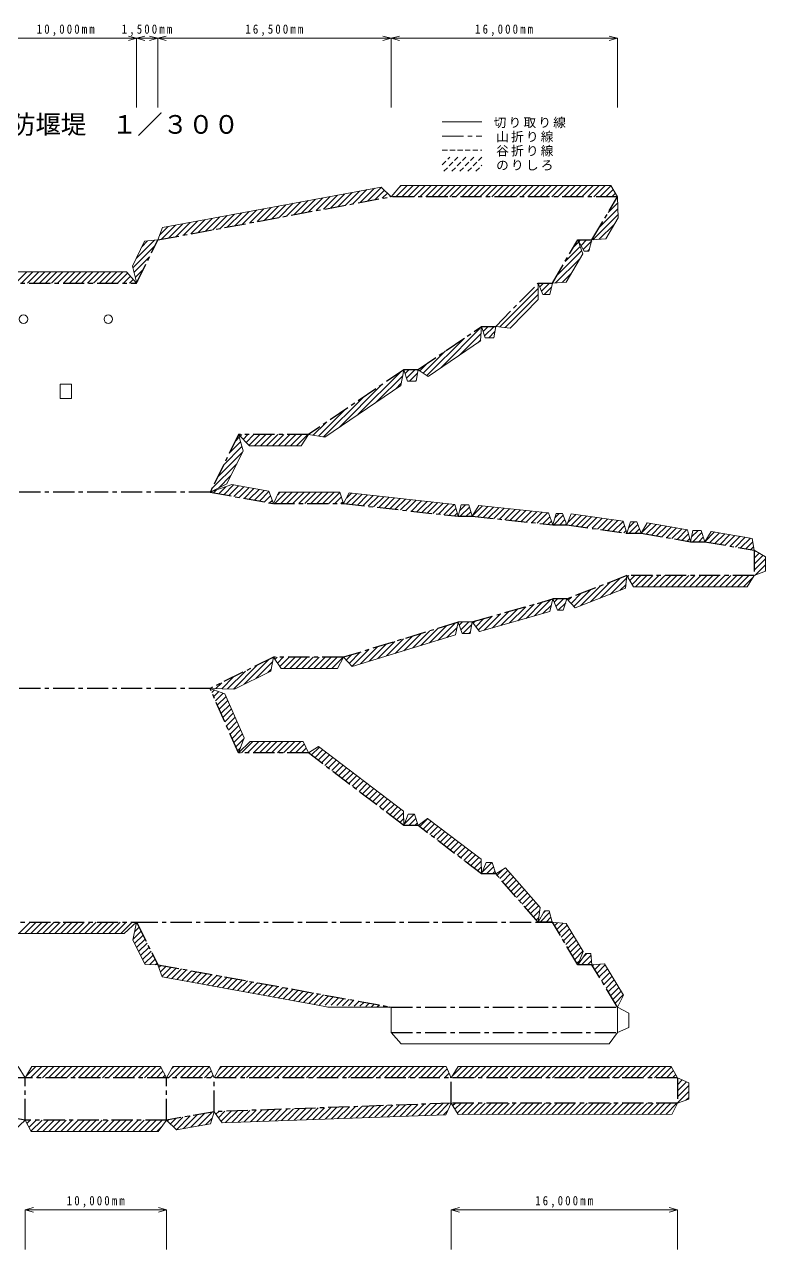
# Model space of a CAD drawing. Units: millimetres at full size, sheet at 1:300. Extents: x -1911260 to 408766, y -45196 to 976532.
# Drawn here: x -5986 to 46414, y 125216 to 211875 of the extents above; entities that cross this region are included whole.
import ezdxf
from ezdxf.enums import TextEntityAlignment as Align

# ---------------------------------------------------------------- set-up
doc = ezdxf.new("R2010")
doc.units = ezdxf.units.MM
doc.header["$LTSCALE"] = 300
for name, pattern in [('CHAIN1', [8, 5, -1, 1, -1]), ('CHAIN2', [12, 9, -1, 1, -1]), ('DASHED1', [1.8, 1.2, -0.6])]:
    doc.linetypes.add(name, pattern=pattern)
for name, color, linetype in [('0-2_本体補助', 7, 'Continuous'), ('0-4_谷折り', 2, 'CHAIN1'), ('0-7_ハッチ', 7, 'Continuous')]:
    doc.layers.add(name, color=color, linetype=linetype)
for name, color, linetype, lineweight in [('0-3_ハッチ補助', 4, 'Continuous', 5), ('0-5_切り取り', 4, 'Continuous', 5), ('0-A_文字', 2, 'DASHED1', 5)]:
    doc.layers.add(name, color=color, linetype=linetype, lineweight=lineweight)
doc.styles.add('ＭＳ ゴシック', font='')
doc.styles.get('ＭＳ ゴシック').set_extended_font_data('MS Gothic')

msp = doc.modelspace()

# ---------------------------------------------------------------- linework, layer by layer
at = {"layer": '0-3_ハッチ補助'}
for p, q in [((-8058.5, 210903.2), (1941.5, 210903.2)), ((1941.5, 210903.2), (1361.9, 211058.5)), ((1941.5, 210903.2), (1361.9, 210747.9)), ((1941.5, 210903.2), (2521, 211058.5)), ((1941.5, 210903.2), (1941.5, 206000.9)), ((1941.5, 210903.2), (3441.5, 210903.2)), ((1941.5, 210903.2), (2521, 210747.9)), ((3441.5, 210903.2), (2861.9, 211058.5)), ((3441.5, 210903.2), (2861.9, 210747.9)), ((3441.5, 210903.2), (4021, 211058.5)), ((3441.5, 210903.2), (3441.5, 206000.9)), ((3441.5, 210903.2), (19941.5, 210903.2)), ((3441.5, 210903.2), (4021, 210747.9)), ((19941.5, 210903.2), (19361.9, 211058.5)), ((19941.5, 210903.2), (19361.9, 210747.9)), ((19941.5, 210903.2), (20521, 211058.5)), ((19941.5, 210903.2), (19941.5, 206000.9)), ((19941.5, 210903.2), (35941.5, 210903.2)), ((19941.5, 210903.2), (20521, 210747.9)), ((35941.5, 210903.2), (35361.9, 211058.5)), ((35941.5, 210903.2), (35361.9, 210747.9)), ((35941.5, 210903.2), (35941.5, 206000.9)), ((-5934.5, 128021.3), (-5355, 128176.6)), ((-5934.5, 128021.3), (4065.5, 128021.3)), ((-5934.5, 128021.3), (-5355, 127866)), ((-5934.5, 128021.3), (-5934.5, 125215.5)), ((4065.5, 128021.3), (3485.9, 128176.6)), ((4065.5, 128021.3), (3485.9, 127866)), ((4065.5, 128021.3), (4065.5, 125215.5)), ((24189.5, 128021.3), (24769, 128176.6)), ((40189.5, 128021.3), (24189.5, 128021.3)), ((24189.5, 128021.3), (24769, 127866)), ((24189.5, 128021.3), (24189.5, 125215.5)), ((40189.5, 128021.3), (39609.9, 128176.6)), ((40189.5, 128021.3), (39609.9, 127866)), ((40189.5, 128021.3), (40189.5, 125215.5))]:
    msp.add_line(p, q, dxfattribs=at)
at = {"layer": '0-4_谷折り'}
for p, q in [((25675.5, 169613.4), (31375.5, 171234.9)), ((25675.5, 169613.4), (24675.5, 169584.9)), ((19941.5, 140565.4), (35941.5, 140565.4)), ((40189.5, 137365.4), (-5934.5, 137365.4)), ((-5934.5, 134365.4), (-5934.5, 137362.4)), ((4065.5, 134365.4), (4065.5, 137362.4)), ((7419.5, 134965.4), (7419.5, 137365.4)), ((24189.5, 135565.4), (24189.5, 137365.4))]:
    msp.add_line(p, q, dxfattribs=at)
for points in [[(-8058.5, 193574.9), (1941.5, 193574.9), (3441.5, 196634.9), (19941.5, 199694.9)], [(21853.7, 187463.3), (26341.5, 190514.9), (27341.5, 190514.9), (30341.5, 193574.9), (31341.5, 193574.9), (33141.5, 196634.9), (34141.5, 196634.9), (35941.5, 199694.9), (19941.5, 199694.9)], [(20841.5, 187454.9), (14091.5, 182864.9), (9141.5, 182864.9), (7141.5, 178784.9), (-13258.5, 178784.9)], [(7141.5, 178784.9), (11613.5, 177984.9), (16563.5, 177984.9), (24675.5, 177084.9), (25675.5, 177084.9), (31375.5, 176484.9), (32375.5, 176484.9), (36617.5, 175884.9), (37617.5, 175884.9), (41115.5, 175284.9), (42115.5, 175284.9), (45613.5, 174684.9), (45613.5, 172884.9), (36617.5, 172884.9), (32375.5, 171234.9), (31375.5, 171234.9)], [(24675.5, 169584.9), (16563.5, 167109.9), (11613.5, 167109.9), (7141.5, 164909.9), (-13258.5, 164909.9), (-17730.5, 167109.9)], [(3441.5, 145365.4), (19941.5, 142365.4), (35941.5, 142365.4), (34141.5, 145365.4), (33141.5, 145365.4), (31341.5, 148365.4), (30341.5, 148365.4), (27341.5, 151788.4), (26341.5, 151788.4), (21841.5, 155211.4), (20841.5, 155211.4), (14091.5, 160345.9), (9141.5, 160345.9), (7141.5, 164909.9)], [(-15258.5, 160345.9), (-35858.5, 160345.9), (-40358.5, 155211.4), (-43058.5, 155211.4), (-43058.5, 142365.4), (-26058.5, 142362.4), (-9558.5, 145365.4), (-8058.5, 148365.4), (1941.5, 148365.4), (3441.5, 145365.4)], [(1941.5, 148365.4), (30341.5, 148365.4), (31341.5, 148365.4)], [(40189.5, 137365.4), (40189.5, 135565.4), (24189.5, 135565.4), (7419.5, 134965.4), (4065.5, 134365.4), (-5934.5, 134365.4), (-9288.5, 134965.4), (-26058.5, 135565.4), (-43058.5, 135565.4), (-43058.5, 137365.4)], [(-5934.5, 137359.6), (-9288.5, 137359.6), (-26058.5, 137359.6)]]:
    msp.add_lwpolyline(points, dxfattribs=at)
at = {"layer": '0-4_谷折り', "linetype": 'CHAIN2'}
msp.add_lwpolyline([(21853.7, 187463.3), (21841.5, 187454.9), (20841.5, 187454.9)], dxfattribs=at)
at = {"layer": '0-5_切り取り'}
for p, q in [((34141.5, 196634.9), (33919.9, 195834.9)), ((32309.8, 193643.3), (33488, 195646.2)), ((33599, 195834.9), (33919.9, 195834.9)), ((30341.5, 193574.9), (30335.7, 192426.3)), ((31341.5, 193574.9), (32309.8, 193643.3)), ((26268.7, 189498), (26341.5, 190514.9)), ((26268.7, 189498), (22558, 186974.8)), ((21710.1, 186654.9), (21853.7, 187463.3)), ((21841.5, 187454.9), (22558, 186974.8)), ((9141.5, 182864.9), (9471.7, 181721)), ((41115.5, 175284.9), (40899.3, 176133.7)), ((41272, 176084.9), (41115.5, 175284.9)), ((41272, 176084.9), (41868.7, 176084.9)), ((42115.5, 175284.9), (41868.7, 176084.9)), ((42578.1, 176017.3), (42115.5, 175284.9)), ((31375.5, 171234.9), (31157.9, 170341.3)), ((31157.9, 170341.3), (26182.5, 168925.9)), ((25675.5, 169613.4), (26182.5, 168925.9)), ((34141.5, 145365.4), (34064.5, 146165.4)), ((14528.9, 142536.4), (15485.8, 142362.4)), ((19941.5, 142365.4), (15471.1, 142365.1)), ((19941.5, 142365.4), (19941.5, 142365.4)), ((19941.5, 142365.4), (19941.5, 140565.4)), ((19941.5, 140565.4), (20656.3, 139765.4)), ((-5934.5, 137359.6), (-6429.5, 138162.4)), ((3618.9, 138162.4), (4065.5, 137362.4)), ((40189.5, 137365.4), (39752.1, 138162.4))]:
    msp.add_line(p, q, dxfattribs=at)
for points in [[(-45673.4, 199878.1), (-44823.7, 200047.7), (-44360.2, 200770.9), (-43256.4, 200550.3), (-43058.5, 199694.9), (-42131.4, 200494.9), (-26603, 200494.9), (-26058.5, 199694.9), (-25277.6, 200363.8), (-9627.5, 197461.4), (-9558.5, 196634.9), (-8696.2, 196693.4), (-7749.6, 194762.3), (-8058.5, 193574.9), (-7162.1, 194374.9), (1229.3, 194374.9)], [(3766.2, 197508.8), (19235.6, 200377.7), (19941.5, 199694.9), (20632, 200494.9), (35486.2, 200494.9), (35941.5, 199694.9), (35985.6, 198192.2)], [(34141.5, 196634.9), (35119, 196719), (35985.6, 198192.2)], [(3766.2, 197508.8), (3441.5, 196634.9), (2503.5, 196539), (1639.9, 194777.2), (1924.6, 193642.3)], [(33599, 195834.9), (33141.5, 196634.9), (33488, 195646.2)], [(1229.3, 194374.9), (1941.5, 193574.9), (1924.6, 193642.3)], [(30341.5, 193574.9), (30677.5, 192774.9), (31158, 192774.9), (31341.5, 193574.9)], [(27341.5, 190514.9), (28349.7, 190400.7), (30335.7, 192426.3)], [(26341.5, 190514.9), (26587.7, 189714.9), (27205.5, 189714.9), (27341.5, 190514.9)], [(20841.5, 187454.9), (20632.4, 186345.4), (15251.3, 182686.2), (14091.5, 182864.9), (13588.4, 182064.9)], [(20841.5, 187454.9), (21087.7, 186654.9), (21696.4, 186654.9)], [(9141.5, 182864.9), (9913.4, 182064.9), (13588.4, 182064.9)], [(7141.5, 178784.9), (8326.8, 179385.6), (9471.7, 181721)], [(7141.5, 178784.9), (8664.1, 179325.3), (11282.9, 178856.8), (11613.5, 177984.9), (12007.2, 178784.9), (16305, 178784.9), (16563.5, 177984.9), (16983, 178743.3), (24451.8, 177914.7), (24675.5, 177084.9), (24893.7, 177884.9), (25425.7, 177884.9), (25675.5, 177084.9), (26131.5, 177841.4), (31058.3, 177322.8), (31375.5, 176484.9), (31612.4, 177284.9), (32067.9, 177284.9), (32375.5, 176484.9), (32675.7, 177250.5), (36342.2, 176731.8), (36617.5, 175884.9), (36863.2, 176684.9), (37326.2, 176684.9), (37617.5, 175884.9), (38040.4, 176624.1), (40899.3, 176133.7)], [(42578.1, 176017.3), (45467.6, 175521.6), (45613.5, 174684.9), (46413.5, 174207.9), (46413.5, 173203.6), (45613.5, 172884.9), (45114.5, 172084.9), (37087.1, 172084.9), (36617.5, 172884.9)], [(32375.5, 171234.9), (32964.2, 170605.6), (36523, 171989.8), (36617.5, 172884.9)], [(31375.5, 171234.9), (31695.7, 170434.9), (32104.7, 170434.9), (32375.5, 171234.9)], [(25675.5, 169613.4), (25530.5, 168784.9), (24961.9, 168784.9), (24675.5, 169584.9), (24491.2, 168692.3), (17173.7, 166459.7), (16563.5, 167109.9)], [(7141.5, 164909.9), (8853.7, 164860.7), (11438.5, 166132.3), (11613.5, 167109.9)], [(11613.5, 167109.9), (12158.8, 166309.9), (16152.8, 166309.9), (16563.5, 167109.9)], [(7141.5, 164909.9), (8181.4, 164530), (9549.5, 161408), (9141.5, 160345.9), (9964.5, 161145.9), (13717.3, 161145.9), (14091.5, 160345.9), (14810.3, 160804.3), (20820.7, 156232.4), (20841.5, 155211.4), (21155.7, 156011.4), (21599.2, 156011.4), (21841.5, 155211.4), (22519.3, 155701), (26301, 152824.4), (26341.5, 151788.4), (26661.1, 152588.4), (27076.6, 152588.4), (27341.5, 151788.4), (28037.6, 152207.9), (30483.8, 149416.8), (30341.5, 148365.4), (30777.7, 149165.4), (31115.9, 149165.4), (31336.3, 148383.6)], [(-8058.5, 148365.4), (-7087.6, 147565.4), (1049.5, 147565.4), (1941.5, 148365.4), (1675.6, 147108.2), (2545, 145369.5), (3441.5, 145365.4), (3745.7, 144497), (14528.9, 142536.4)], [(31341.5, 148365.4), (32329.2, 148274.2), (33518.9, 146291.3), (33141.5, 145365.4), (33710, 146165.4), (34064.5, 146165.4)], [(34141.5, 145365.4), (35036.6, 145428.4), (36372.8, 143201.4), (35941.5, 142365.4), (35941.5, 140565.4)], [(35941.5, 142365.4), (36741.5, 141936.2), (36741.5, 140927.9), (35941.5, 140565.4)], [(35941.5, 140565.4), (35359.7, 139765.4), (20656.3, 139765.4)], [(3618.9, 138162.4), (-5464.2, 138162.4), (-5934.5, 137359.6)], [(4065.5, 137362.4), (4491.9, 138162.4), (7097, 138162.4), (7419.5, 137365.4)], [(7419.5, 137365.4), (7876.6, 138162.4), (23826.6, 138162.4)], [(39752.1, 138162.4), (24673.2, 138162.4), (24189.5, 137365.4), (23826.6, 138162.4)], [(39787.8, 134765.4), (40189.5, 135565.4), (40989.5, 135843), (40989.5, 137010.1), (40189.5, 137365.4)], [(-43803.6, 136034.8), (-43058.5, 135565.4), (-42479.8, 134765.4), (-26806, 134765.4), (-26058.5, 135565.4), (-25276.4, 134737), (-10246.2, 134199.2), (-9288.5, 134965.4), (-8723.6, 134051.7), (-6664.8, 133683.4), (-5934.5, 134365.4), (-5526.9, 133565.4), (3468.4, 133565.4), (4065.5, 134365.4), (4772.1, 133679.2), (7157, 134105.8), (7419.5, 134965.4), (7992.8, 134185.4), (23797, 134750.9), (24189.5, 135565.4), (24669.7, 134765.4), (39795.7, 134781.2)]]:
    msp.add_lwpolyline(points, dxfattribs=at)
msp.add_lwpolyline([(-3458.5, 186434.9), (-3458.5, 185414.9), (-2658.5, 185414.9), (-2658.5, 186434.9)], close=True, dxfattribs=at)
for centre in [(-6058.5, 191024.9), (-58.5, 191024.9)]:
    msp.add_circle(centre, 300, dxfattribs=at)
at = {"layer": '0-7_ハッチ'}
for p, q in [((17233, 199192.7), (18231.9, 200191.5)), ((17753.8, 199289.2), (18752.7, 200288.1)), ((18274.7, 199385.8), (19251.3, 200362.5)), ((20280.9, 199694.9), (21080.9, 200494.9)), ((20477, 200315.4), (20656.6, 200494.9)), ((20705.1, 199694.9), (21505.1, 200494.9)), ((21129.4, 199694.9), (21929.4, 200494.9)), ((21553.7, 199694.9), (22353.7, 200494.9)), ((21977.9, 199694.9), (22777.9, 200494.9)), ((22402.2, 199694.9), (23202.2, 200494.9)), ((22826.5, 199694.9), (23626.5, 200494.9)), ((23250.7, 199694.9), (24050.7, 200494.9)), ((23675, 199694.9), (24475, 200494.9)), ((24099.2, 199694.9), (24899.2, 200494.9)), ((24523.5, 199694.9), (25323.5, 200494.9)), ((24947.8, 199694.9), (25747.8, 200494.9)), ((25372, 199694.9), (26172, 200494.9)), ((25796.3, 199694.9), (26596.3, 200494.9)), ((26220.6, 199694.9), (27020.6, 200494.9)), ((26644.8, 199694.9), (27444.8, 200494.9)), ((27069.1, 199694.9), (27869.1, 200494.9)), ((27493.4, 199694.9), (28293.4, 200494.9)), ((27917.6, 199694.9), (28717.6, 200494.9)), ((28341.9, 199694.9), (29141.9, 200494.9)), ((28766.1, 199694.9), (29566.1, 200494.9)), ((29190.4, 199694.9), (29990.4, 200494.9)), ((29614.7, 199694.9), (30414.7, 200494.9)), ((30038.9, 199694.9), (30838.9, 200494.9)), ((30463.2, 199694.9), (31263.2, 200494.9)), ((30887.5, 199694.9), (31687.5, 200494.9)), ((31311.7, 199694.9), (32111.7, 200494.9)), ((31736, 199694.9), (32536, 200494.9)), ((32160.3, 199694.9), (32960.3, 200494.9)), ((32584.5, 199694.9), (33384.5, 200494.9)), ((33008.8, 199694.9), (33808.8, 200494.9)), ((33433.1, 199694.9), (34233.1, 200494.9)), ((33857.3, 199694.9), (34657.3, 200494.9)), ((34281.6, 199694.9), (35081.6, 200494.9)), ((34705.8, 199694.9), (35493.3, 200482.4)), ((35130.1, 199694.9), (35647.2, 200212)), ((12545.2, 198323.3), (13544.1, 199322.2)), ((13066.1, 198419.9), (14065, 199418.8)), ((13587, 198516.5), (14585.9, 199515.4)), ((14107.8, 198613.1), (15106.7, 199612)), ((14628.7, 198709.7), (15627.6, 199708.6)), ((15149.5, 198806.3), (16148.4, 199805.2)), ((15670.4, 198902.9), (16669.3, 199901.8)), ((16191.3, 198999.5), (17190.2, 199998.3)), ((16712.1, 199096.1), (17711, 200094.9)), ((18795.6, 199482.4), (19467, 200153.9)), ((19316.4, 199579), (19682.7, 199945.3)), ((19837.3, 199675.6), (19898.3, 199736.7)), ((35554.4, 199694.9), (35801.1, 199941.6)), ((35888.3, 199604.7), (35942.5, 199658.8)), ((7857.5, 197453.9), (8856.4, 198452.8)), ((8378.4, 197550.5), (9377.3, 198549.4)), ((8899.2, 197647.1), (9898.1, 198646)), ((9420.1, 197743.7), (10419, 198742.6)), ((9940.9, 197840.3), (10939.8, 198839.2)), ((10461.8, 197936.9), (11460.7, 198935.8)), ((10982.7, 198033.5), (11981.6, 199032.4)), ((11503.5, 198130.1), (12502.4, 199129)), ((12024.4, 198226.7), (13023.3, 199225.6)), ((34676.2, 197543.9), (35966.7, 198834.5)), ((35282.2, 198574.3), (35954.6, 199246.7)), ((3690.6, 196681.2), (4689.5, 197680)), ((4211.5, 196777.8), (5210.4, 197776.6)), ((4732.3, 196874.4), (5731.2, 197873.2)), ((5253.2, 196970.9), (6252.1, 197969.8)), ((5774.1, 197067.5), (6773, 198066.4)), ((6294.9, 197164.1), (7293.8, 198163)), ((6815.8, 197260.7), (7814.7, 198259.6)), ((7336.6, 197357.3), (8335.5, 198356.2)), ((34196.1, 196639.6), (35978.9, 198422.4)), ((34660.3, 196679.5), (35718, 197737.3)), ((3572.3, 196987.1), (4168.7, 197583.5)), ((1669.3, 194659.8), (3246.3, 196236.8)), ((1906.6, 195321.4), (3194.9, 196609.7)), ((2314.6, 196153.6), (2722.3, 196561.4)), ((31641.5, 194085), (33414, 195857.5)), ((32247.6, 195115.4), (33303.9, 196171.6)), ((32853.7, 196145.7), (33193.7, 196485.8)), ((33214.8, 196506.8), (33342.9, 196634.9)), ((33369.1, 196236.9), (33767.2, 196634.9)), ((33523.5, 195967), (34122.3, 196565.8)), ((33815.7, 195834.9), (33959.8, 195979)), ((1754.4, 194320.7), (2838.4, 195404.6)), ((31572, 193591.2), (33289.5, 195308.7)), ((-6628.1, 193574.9), (-5828.1, 194374.9)), ((-6203.8, 193574.9), (-5403.8, 194374.9)), ((-5779.5, 193574.9), (-4979.5, 194374.9)), ((-5355.3, 193574.9), (-4555.3, 194374.9)), ((-4931, 193574.9), (-4131, 194374.9)), ((-4506.8, 193574.9), (-3706.8, 194374.9)), ((-4082.5, 193574.9), (-3282.5, 194374.9)), ((-3658.2, 193574.9), (-2858.2, 194374.9)), ((-3234, 193574.9), (-2434, 194374.9)), ((-2809.7, 193574.9), (-2009.7, 194374.9)), ((-2385.4, 193574.9), (-1585.4, 194374.9)), ((-1961.2, 193574.9), (-1161.2, 194374.9)), ((-1536.9, 193574.9), (-736.9, 194374.9)), ((-1112.6, 193574.9), (-312.6, 194374.9)), ((-688.4, 193574.9), (111.6, 194374.9)), ((-264.1, 193574.9), (535.9, 194374.9)), ((160.2, 193574.9), (960.2, 194374.9)), ((584.4, 193574.9), (1302.4, 194292.9)), ((1839.5, 193981.5), (2430.4, 194572.4)), ((32028.4, 193623.4), (32683.4, 194278.4)), ((1008.7, 193574.9), (1502.2, 194068.4)), ((1432.9, 193574.9), (1702, 193844)), ((1857.2, 193574.9), (1901.8, 193619.5)), ((1924.6, 193642.3), (2022.5, 193740.2)), ((30449.6, 193317.4), (30707.2, 193574.9)), ((30575.1, 193018.6), (31131.4, 193574.9)), ((30755.7, 192774.9), (31277.7, 193297)), ((27616, 190483.8), (30339.6, 193207.4)), ((27997.1, 190440.6), (30337.4, 192781)), ((23421.1, 187561.7), (26338.9, 190479.5)), ((24746.9, 188463.2), (26306.2, 190022.5)), ((26349.2, 190489.8), (26374.4, 190514.9)), ((26449.1, 190165.4), (26798.6, 190514.9)), ((26548.9, 189841), (27222.9, 190514.9)), ((26847.2, 189714.9), (27278.9, 190146.7)), ((22469.3, 187034.2), (25118.5, 189683.3)), ((26072.7, 189364.8), (26273.5, 189565.5)), ((22215.3, 187204.4), (23792.7, 188781.8)), ((17591.1, 184277.3), (20614.4, 187300.5)), ((20924.2, 187186.1), (21193.1, 187454.9)), ((21024.1, 186861.7), (21617.3, 187454.9)), ((21241.6, 186654.9), (21797.1, 187210.5)), ((21961.3, 187374.6), (22466.8, 187880.2)), ((16265.3, 183375.7), (19288.5, 186399)), ((18917, 185178.8), (20759.8, 187021.7)), ((20242.8, 186080.4), (20661.4, 186499)), ((21665.8, 186654.9), (21703.2, 186692.3)), ((15164.9, 182699.5), (17962.7, 185497.4)), ((14797.2, 182756.2), (16636.9, 184595.8)), ((9263.8, 182738.2), (9390.6, 182864.9)), ((9472.1, 182522.3), (9814.8, 182864.9)), ((9680.5, 182306.3), (10239.1, 182864.9)), ((9888.8, 182090.4), (10663.4, 182864.9)), ((10287.6, 182064.9), (11087.6, 182864.9)), ((10711.9, 182064.9), (11511.9, 182864.9)), ((11136.1, 182064.9), (11936.1, 182864.9)), ((11560.4, 182064.9), (12360.4, 182864.9)), ((11984.7, 182064.9), (12784.7, 182864.9)), ((12408.9, 182064.9), (13208.9, 182864.9)), ((12833.2, 182064.9), (13633.2, 182864.9)), ((13257.5, 182064.9), (14057.5, 182864.9)), ((14429.6, 182812.8), (15311.1, 183694.3)), ((8086, 180711.9), (9387.3, 182013.2)), ((8494, 181544.1), (9292.3, 182342.4)), ((8901.9, 182376.3), (9197.3, 182671.6)), ((7678.1, 179879.7), (9425.7, 181627.3)), ((7270.1, 179047.5), (9017.8, 180795.1)), ((7730.2, 179083.3), (8609.8, 179962.9)), ((7387.8, 178740.9), (7591.6, 178944.7)), ((7747.7, 178676.5), (8249.3, 179178.1)), ((8107.6, 178612.1), (8797, 179301.5)), ((8467.5, 178547.7), (9156.8, 179237.1)), ((8827.3, 178483.4), (9516.7, 179172.7)), ((9187.2, 178419), (9876.6, 179108.4)), ((9547.1, 178354.6), (10236.5, 179044)), ((9907, 178290.2), (10596.4, 178979.6)), ((10266.9, 178225.8), (10956.3, 178915.2)), ((10626.8, 178161.5), (11293.7, 178828.4)), ((10986.7, 178097.1), (11410.3, 178520.7)), ((11723.1, 177984.9), (12523.1, 178784.9)), ((11918.4, 178604.6), (12098.8, 178784.9)), ((12147.3, 177984.9), (12947.3, 178784.9)), ((12571.6, 177984.9), (13371.6, 178784.9)), ((12995.8, 177984.9), (13795.8, 178784.9)), ((13420.1, 177984.9), (14220.1, 178784.9)), ((13844.4, 177984.9), (14644.4, 178784.9)), ((14268.6, 177984.9), (15068.6, 178784.9)), ((14692.9, 177984.9), (15492.9, 178784.9)), ((15117.2, 177984.9), (15917.2, 178784.9)), ((15541.4, 177984.9), (16313.9, 178757.4)), ((16778.3, 178373.3), (17131.8, 178726.8)), ((16789.2, 177959.9), (17513.7, 178684.4)), ((17171.1, 177917.5), (17895.6, 178642.1)), ((17553, 177875.2), (18277.5, 178599.7)), ((17934.9, 177832.8), (18659.4, 178557.3)), ((11346.5, 178032.7), (11527, 178213.1)), ((15965.7, 177984.9), (16417.5, 178436.8)), ((16390, 177984.9), (16521.1, 178116.1)), ((18316.8, 177790.4), (19041.3, 178515)), ((18698.6, 177748.1), (19423.2, 178472.6)), ((19080.5, 177705.7), (19805.1, 178430.2)), ((19462.4, 177663.3), (20187, 178387.8)), ((19844.3, 177620.9), (20568.9, 178345.5)), ((20226.2, 177578.6), (20950.8, 178303.1)), ((20608.1, 177536.2), (21332.6, 178260.7)), ((20990, 177493.8), (21714.5, 178218.4)), ((21371.9, 177451.5), (22096.4, 178176)), ((21753.8, 177409.1), (22478.3, 178133.6)), ((22135.7, 177366.7), (22860.2, 178091.3)), ((22517.6, 177324.4), (23242.1, 178048.9)), ((22899.5, 177282), (23624, 178006.5)), ((23281.4, 177239.6), (24005.9, 177964.1)), ((23663.3, 177197.2), (24387.8, 177921.8)), ((24779, 177464.5), (25199.5, 177884.9)), ((24823.8, 177084.9), (25472.8, 177734)), ((25680.3, 177092.9), (26400.4, 177813.1)), ((26056.5, 177044.8), (26784.3, 177772.7)), ((26440.3, 177004.4), (27168.1, 177732.2)), ((26824.2, 176964), (27552, 177691.8)), ((24045.2, 177154.9), (24526.8, 177636.5)), ((24427.1, 177112.5), (24616.9, 177302.3)), ((25248, 177084.9), (25573.8, 177410.7)), ((25672.3, 177084.9), (25674.7, 177087.4)), ((27208, 176923.6), (27935.8, 177651.4)), ((27591.9, 176883.2), (28319.7, 177611)), ((27975.7, 176842.8), (28703.6, 177570.6)), ((28359.6, 176802.4), (29087.4, 177530.2)), ((28743.5, 176762), (29471.3, 177489.8)), ((29127.3, 176721.6), (29855.1, 177449.4)), ((29511.2, 176681.2), (30239, 177409)), ((29895, 176640.8), (30622.8, 177368.6)), ((30278.9, 176600.4), (31006.7, 177328.2)), ((30662.7, 176560), (31159.2, 177056.4)), ((31436.3, 176484.9), (32114.7, 177163.4)), ((31528.4, 177001.4), (31812, 177284.9)), ((31860.5, 176484.9), (32232.5, 176856.9)), ((32434, 176634.1), (33003.9, 177204)), ((32667.7, 176443.6), (33375.6, 177151.5)), ((33039.4, 176391), (33747.2, 177098.9)), ((33411.1, 176338.5), (34118.9, 177046.3)), ((33782.8, 176285.9), (34490.6, 176993.7)), ((34154.5, 176233.3), (34862.3, 176941.2)), ((34526.2, 176180.7), (35234, 176888.6)), ((34897.9, 176128.2), (35605.7, 176836)), ((31046.6, 176519.6), (31275.7, 176748.6)), ((32284.8, 176484.9), (32350.3, 176550.4)), ((35269.5, 176075.6), (35977.4, 176783.4)), ((35641.2, 176023), (36344.1, 176725.9)), ((36012.9, 175970.5), (36448.2, 176405.7)), ((36384.6, 175917.9), (36552.3, 176085.5)), ((36735.3, 176268.6), (37151.7, 176684.9)), ((36776, 175884.9), (37392.9, 176501.9)), ((37200.2, 175884.9), (37506.1, 176190.8)), ((37623.5, 175883.9), (38316.3, 176576.8)), ((37985.6, 175821.8), (38678.4, 176514.6)), ((38347.7, 175759.7), (39040.6, 176452.5)), ((38709.9, 175697.6), (39402.7, 176390.4)), ((39072, 175635.4), (39764.9, 176328.3)), ((39434.2, 175573.3), (40127, 176266.2)), ((39796.3, 175511.2), (40489.2, 176204.1)), ((40158.5, 175449.1), (40851.3, 176141.9)), ((41181.8, 175623.9), (41642.9, 176084.9)), ((41267.1, 175284.9), (41915.5, 175933.3)), ((42115.6, 175284.9), (42808.5, 175977.8)), ((40520.6, 175387), (40974, 175840.4)), ((40882.8, 175324.9), (41060.1, 175502.2)), ((41691.4, 175284.9), (42015.5, 175609)), ((42477.8, 175222.8), (43170.6, 175915.6)), ((42839.9, 175160.7), (43532.8, 175853.5)), ((43202.1, 175098.6), (43894.9, 175791.4)), ((43564.2, 175036.4), (44257, 175729.3)), ((43926.4, 174974.3), (44619.2, 175667.2)), ((44288.5, 174912.2), (44981.3, 175605.1)), ((44650.6, 174850.1), (45343.5, 175542.9)), ((45012.8, 174788), (45509, 175284.2)), ((45374.9, 174725.9), (45572, 174922.9)), ((45613.5, 174540.1), (45704.2, 174630.8)), ((45613.5, 174115.9), (45970, 174472.4)), ((45613.5, 173691.6), (46235.8, 174313.9)), ((45613.5, 173267.3), (46413.5, 174067.3)), ((45683.1, 172912.7), (46413.5, 173643.1)), ((34728.3, 171291.8), (36133.2, 172696.6)), ((35422.7, 171561.8), (36602.3, 172741.5)), ((36664.9, 172804.1), (36745.8, 172884.9)), ((36821.9, 172536.8), (37170.1, 172884.9)), ((36978.8, 172269.4), (37594.3, 172884.9)), ((37218.6, 172084.9), (38018.6, 172884.9)), ((37642.9, 172084.9), (38442.9, 172884.9)), ((38067.1, 172084.9), (38867.1, 172884.9)), ((38491.4, 172084.9), (39291.4, 172884.9)), ((38915.7, 172084.9), (39715.7, 172884.9)), ((39339.9, 172084.9), (40139.9, 172884.9)), ((39764.2, 172084.9), (40564.2, 172884.9)), ((40188.4, 172084.9), (40988.4, 172884.9)), ((40612.7, 172084.9), (41412.7, 172884.9)), ((41037, 172084.9), (41837, 172884.9)), ((41461.2, 172084.9), (42261.2, 172884.9)), ((41885.5, 172084.9), (42685.5, 172884.9)), ((42309.8, 172084.9), (43109.8, 172884.9)), ((42734, 172084.9), (43534, 172884.9)), ((43158.3, 172084.9), (43958.3, 172884.9)), ((43582.6, 172084.9), (44382.6, 172884.9)), ((44006.8, 172084.9), (44806.8, 172884.9)), ((44431.1, 172084.9), (45231.1, 172884.9)), ((44855.3, 172084.9), (45544, 172773.6)), ((46388.2, 173193.6), (46413.5, 173218.8)), ((32665, 170925.4), (33355.8, 171616.3)), ((32870, 170706.2), (34050.1, 171886.3)), ((33339.7, 170751.6), (34744.5, 172156.4)), ((34034, 171021.7), (35438.8, 172426.5)), ((36117, 171831.9), (36552.2, 172267.1)), ((28890.1, 169696.2), (30052.6, 170858.6)), ((29483.1, 169864.9), (30645.5, 171027.3)), ((30076, 170033.5), (31238.4, 171196)), ((30669, 170202.2), (31270.5, 170803.7)), ((31468.7, 171002), (31701.7, 171234.9)), ((31590, 170699), (32126, 171234.9)), ((31750.2, 170434.9), (32286.1, 170970.8)), ((32459.9, 171144.7), (32661.5, 171346.2)), ((26104.4, 169031.8), (27087.8, 170015.2)), ((26518.3, 169021.4), (27680.8, 170183.9)), ((27111.3, 169190.1), (28273.7, 170352.6)), ((27704.2, 169358.8), (28866.7, 170521.2)), ((28297.2, 169527.5), (29459.6, 170689.9)), ((22050.4, 167947.6), (23254.1, 169151.3)), ((22661, 168133.9), (23864.6, 169337.6)), ((23271.5, 168320.2), (24475.1, 169523.8)), ((23882, 168506.5), (24601.3, 169225.7)), ((24750.6, 169375), (24968.9, 169593.3)), ((24862.5, 169062.6), (25405.6, 169605.7)), ((25009, 168784.9), (25645.9, 169421.8)), ((25744.2, 169520.1), (25901.9, 169677.8)), ((25924.3, 169276), (26494.9, 169846.5)), ((18997.7, 167016.2), (20201.3, 168219.9)), ((19608.2, 167202.5), (20811.9, 168406.2)), ((20218.8, 167388.8), (21422.4, 168592.4)), ((20829.3, 167575.1), (22033, 168778.7)), ((21439.9, 167761.4), (22643.5, 168965)), ((25433.3, 168784.9), (25552, 168903.6)), ((16760.3, 166900.2), (17148.6, 167288.5)), ((16965.7, 166681.3), (17759.2, 167474.8)), ((17171.1, 166462.5), (18369.7, 167661)), ((17776.6, 166643.7), (18980.3, 167847.3)), ((18387.2, 166830), (19590.8, 168033.6)), ((8783.2, 164862.7), (10465.8, 166545.4)), ((9546, 165201.3), (11300.9, 166956.2)), ((10381.1, 165612.1), (11555.6, 166786.6)), ((11721.1, 166952.1), (11878.9, 167109.9)), ((11893, 166699.8), (12303.2, 167109.9)), ((12065, 166447.5), (12727.4, 167109.9)), ((12351.7, 166309.9), (13151.7, 167109.9)), ((12776, 166309.9), (13576, 167109.9)), ((13200.2, 166309.9), (14000.2, 167109.9)), ((13624.5, 166309.9), (14424.5, 167109.9)), ((14048.8, 166309.9), (14848.8, 167109.9)), ((14473, 166309.9), (15273, 167109.9)), ((14897.3, 166309.9), (15697.3, 167109.9)), ((15321.6, 166309.9), (16121.6, 167109.9)), ((15745.8, 166309.9), (16545.8, 167109.9)), ((7958.4, 164886.5), (8795.6, 165723.7)), ((8370.8, 164874.6), (9630.7, 166134.5)), ((11216.2, 166022.9), (11463.2, 166269.9)), ((7268.3, 164620.6), (7446.2, 164798.6)), ((7397.5, 164325.6), (7757, 164685.1)), ((7546, 164898.3), (7960.6, 165312.9)), ((7526.8, 164030.6), (8067.7, 164571.5)), ((7656.1, 163735.6), (8263.4, 164342.9)), ((7785.3, 163440.6), (8392.6, 164047.9)), ((7914.6, 163145.6), (8521.9, 163752.9)), ((8043.9, 162850.6), (8651.2, 163457.9)), ((8173.1, 162555.6), (8780.5, 163163)), ((8302.4, 162260.6), (8909.7, 162868)), ((8431.7, 161965.7), (9039, 162573)), ((8561, 161670.7), (9168.3, 162278)), ((8690.2, 161375.7), (9297.5, 161983)), ((8819.5, 161080.7), (9426.8, 161688)), ((8948.8, 160785.7), (9536.1, 161373)), ((9078, 160490.7), (9271.3, 160684)), ((9357.6, 160345.9), (10157.6, 161145.9)), ((9781.8, 160345.9), (10581.8, 161145.9)), ((10206.1, 160345.9), (11006.1, 161145.9)), ((10630.4, 160345.9), (11430.4, 161145.9)), ((11054.6, 160345.9), (11854.6, 161145.9)), ((11478.9, 160345.9), (12278.9, 161145.9)), ((11903.1, 160345.9), (12703.1, 161145.9)), ((12327.4, 160345.9), (13127.4, 161145.9)), ((12751.7, 160345.9), (13551.7, 161145.9)), ((13175.9, 160345.9), (13799.7, 160969.8)), ((13600.2, 160345.9), (13934.9, 160680.7)), ((14024.5, 160345.9), (14070.1, 160391.6)), ((14294.4, 160191.6), (14865.3, 160762.5)), ((14535.3, 160008.3), (15106.2, 160579.2)), ((14776.3, 159825), (15347.2, 160395.9)), ((15017.3, 159641.7), (15588.2, 160212.6)), ((15258.2, 159458.4), (15829.1, 160029.3)), ((15499.2, 159275.1), (16070.1, 159846)), ((15740.2, 159091.8), (16311.1, 159662.7)), ((15981.1, 158908.5), (16552, 159479.4)), ((16222.1, 158725.2), (16793, 159296.1)), ((16463.1, 158541.9), (17034, 159112.8)), ((16704.1, 158358.6), (17274.9, 158929.5)), ((16945, 158175.3), (17515.9, 158746.2)), ((17186, 157992), (17756.9, 158562.9)), ((17427, 157808.7), (17997.8, 158379.6)), ((17667.9, 157625.4), (18238.8, 158196.3)), ((17908.9, 157442.2), (18479.8, 158013)), ((18149.9, 157258.9), (18720.7, 157829.7)), ((18390.8, 157075.6), (18961.7, 157646.4)), ((18631.8, 156892.3), (19202.7, 157463.2)), ((18872.8, 156709), (19443.7, 157279.9)), ((19113.7, 156525.7), (19684.6, 157096.6)), ((19354.7, 156342.4), (19925.6, 156913.3)), ((19595.7, 156159.1), (20166.6, 156730)), ((19836.6, 155975.8), (20407.5, 156546.7)), ((20077.6, 155792.5), (20648.5, 156363.4)), ((20318.6, 155609.2), (20823.1, 156113.7)), ((20888.1, 155330.2), (21569.4, 156011.4)), ((20559.5, 155425.9), (20831.6, 155697.9)), ((20800.5, 155242.6), (20840, 155282.1)), ((21193.6, 155211.4), (21690.9, 155708.7)), ((21617.9, 155211.4), (21789.5, 155383)), ((21955.4, 155124.7), (22526.3, 155695.6)), ((22196.4, 154941.4), (22767.3, 155512.3)), ((22437.4, 154758.2), (23008.3, 155329)), ((22678.3, 154574.9), (23249.2, 155145.7)), ((22919.3, 154391.6), (23490.2, 154962.4)), ((23160.3, 154208.3), (23731.2, 154779.1)), ((23401.3, 154025), (23972.1, 154595.9)), ((23642.2, 153841.7), (24213.1, 154412.6)), ((23883.2, 153658.4), (24454.1, 154229.3)), ((24124.2, 153475.1), (24695, 154046)), ((24365.1, 153291.8), (24936, 153862.7)), ((24606.1, 153108.5), (25177, 153679.4)), ((24847.1, 152925.2), (25417.9, 153496.1)), ((25088, 152741.9), (25658.9, 153312.8)), ((25329, 152558.6), (25899.9, 153129.5)), ((25570, 152375.3), (26140.8, 152946.2)), ((25810.9, 152192), (26306.3, 152687.4)), ((26398.4, 151930.9), (27055.9, 152588.4)), ((26051.9, 152008.7), (26322.3, 152279.1)), ((26292.9, 151825.4), (26338.2, 151870.8)), ((26680.2, 151788.4), (27177, 152285.3)), ((27104.4, 151788.4), (27282.5, 151966.5)), ((27428.9, 151688.7), (27812.5, 152072.3)), ((27627.1, 151462.6), (28194, 152029.5)), ((27825.2, 151236.5), (28392.1, 151803.4)), ((28023.4, 151010.4), (28590.3, 151577.3)), ((28221.6, 150784.3), (28788.5, 151351.2)), ((28419.7, 150558.2), (28986.6, 151125.1)), ((28617.9, 150332), (29184.8, 150899)), ((28816, 150105.9), (29383, 150672.9)), ((29014.2, 149879.8), (29581.1, 150446.8)), ((29212.4, 149653.7), (29779.3, 150220.7)), ((29410.5, 149427.6), (29977.4, 149994.6)), ((29608.7, 149201.5), (30175.6, 149768.4)), ((29806.9, 148975.4), (30373.8, 149542.3)), ((30005, 148749.3), (30454.2, 149198.6)), ((30696.5, 149016.5), (30845.4, 149165.4)), ((-6392.8, 147565.4), (-5592.8, 148365.4)), ((-5968.5, 147565.4), (-5168.5, 148365.4)), ((-5544.3, 147565.4), (-4744.3, 148365.4)), ((-5120, 147565.4), (-4320, 148365.4)), ((-4695.7, 147565.4), (-3895.7, 148365.4)), ((-4271.5, 147565.4), (-3471.5, 148365.4)), ((-3847.2, 147565.4), (-3047.2, 148365.4)), ((-3422.9, 147565.4), (-2622.9, 148365.4)), ((-2998.7, 147565.4), (-2198.7, 148365.4)), ((-2574.4, 147565.4), (-1774.4, 148365.4)), ((-2150.1, 147565.4), (-1350.1, 148365.4)), ((-1725.9, 147565.4), (-925.9, 148365.4)), ((-1301.6, 147565.4), (-501.6, 148365.4)), ((-877.4, 147565.4), (-77.4, 148365.4)), ((-453.1, 147565.4), (346.9, 148365.4)), ((-28.8, 147565.4), (771.2, 148365.4)), ((395.4, 147565.4), (1195.4, 148365.4)), ((819.7, 147565.4), (1619.7, 148365.4)), ((1914, 148235.5), (1975.6, 148297.1)), ((30203.2, 148523.2), (30387.8, 148707.9)), ((30469.7, 148365.4), (31149.7, 149045.5)), ((30893.9, 148365.4), (31243, 148714.5)), ((31318.2, 148365.4), (31336.3, 148383.6)), ((31491.8, 148114.8), (31708.5, 148331.5)), ((31650.9, 147849.7), (32096.9, 148295.7)), ((1686.5, 147159.4), (2258.5, 147731.4)), ((1800.2, 147697.4), (2117, 148014.3)), ((1803.6, 146852.3), (2399.9, 147448.6)), ((31810, 147584.5), (32393.1, 148167.6)), ((31969.1, 147319.3), (32552.2, 147902.4)), ((32128.2, 147054.2), (32711.3, 147637.3)), ((32287.3, 146789), (32870.4, 147372.1)), ((1945, 146569.5), (2541.3, 147165.7)), ((2086.4, 146286.6), (2682.7, 146882.9)), ((2227.9, 146003.8), (2824.2, 146600.1)), ((32446.4, 146523.8), (33029.5, 147106.9)), ((32605.5, 146258.7), (33188.6, 146841.8)), ((32764.6, 145993.5), (33347.7, 146576.6)), ((2369.3, 145720.9), (2965.6, 146317.2)), ((2510.7, 145438.1), (3107, 146034.4)), ((2864.9, 145368), (3248.4, 145751.5)), ((32923.7, 145728.3), (33506.8, 146311.4)), ((33082.8, 145463.2), (33249.1, 145629.4)), ((33409.4, 145365.4), (34077.2, 146033.3)), ((33525.6, 145905.9), (33785.1, 146165.4)), ((33833.6, 145365.4), (34114.4, 145646.3)), ((3287.3, 145366.1), (3389.8, 145468.7)), ((3511.4, 145165.9), (3669.4, 145324)), ((3621.4, 144851.7), (4028.4, 145258.7)), ((3731.5, 144537.5), (4387.4, 145193.5)), ((4058.4, 144440.2), (4746.4, 145128.2)), ((4417.4, 144374.9), (5105.4, 145062.9)), ((4776.4, 144309.6), (5464.4, 144997.6)), ((5135.4, 144244.4), (5823.4, 144932.4)), ((5494.3, 144179.1), (6182.4, 144867.1)), ((5853.3, 144113.8), (6541.4, 144801.8)), ((6212.3, 144048.5), (6900.4, 144736.6)), ((34185.1, 145292.7), (34266.7, 145374.3)), ((34344.2, 145027.5), (34723, 145406.4)), ((34503.3, 144762.4), (35086.4, 145345.4)), ((34662.4, 144497.2), (35245.5, 145080.3)), ((34821.5, 144232), (35404.6, 144815.1)), ((6571.3, 143983.3), (7259.3, 144671.3)), ((6930.3, 143918), (7618.3, 144606)), ((7289.3, 143852.7), (7977.3, 144540.7)), ((7648.3, 143787.5), (8336.3, 144475.5)), ((8007.3, 143722.2), (8695.3, 144410.2)), ((8366.3, 143656.9), (9054.3, 144344.9)), ((8725.3, 143591.6), (9413.3, 144279.7)), ((9084.3, 143526.4), (9772.3, 144214.4)), ((9443.3, 143461.1), (10131.3, 144149.1)), ((9802.3, 143395.8), (10490.3, 144083.8)), ((10161.3, 143330.6), (10849.3, 144018.6)), ((10520.2, 143265.3), (11208.3, 143953.3)), ((10879.2, 143200), (11567.3, 143888)), ((34980.6, 143966.9), (35563.7, 144550)), ((35139.7, 143701.7), (35722.8, 144284.8)), ((35298.8, 143436.5), (35881.9, 144019.6)), ((11238.2, 143134.7), (11926.3, 143822.8)), ((11597.2, 143069.5), (12285.2, 143757.5)), ((11956.2, 143004.2), (12644.2, 143692.2)), ((12315.2, 142938.9), (13003.2, 143626.9)), ((12674.2, 142873.7), (13362.2, 143561.7)), ((13033.2, 142808.4), (13721.2, 143496.4)), ((13392.2, 142743.1), (14080.2, 143431.1)), ((13751.2, 142677.8), (14439.2, 143365.9)), ((14110.2, 142612.6), (14798.2, 143300.6)), ((14469.2, 142547.3), (15157.2, 143235.3)), ((14870.1, 142523.9), (15516.2, 143170)), ((15279.3, 142508.9), (15875.2, 143104.8)), ((15688.5, 142493.9), (16234.2, 143039.5)), ((35457.9, 143171.4), (36041, 143754.5)), ((35617, 142906.2), (36200.1, 143489.3)), ((35776.1, 142641), (36359.2, 143224.1)), ((16097.8, 142478.9), (16593.2, 142974.2)), ((16507, 142463.8), (16952.1, 142909)), ((16916.3, 142448.8), (17311.1, 142843.7)), ((17325.5, 142433.8), (17670.1, 142778.4)), ((17734.8, 142418.8), (18029.1, 142713.1)), ((18144, 142403.8), (18388.1, 142647.9)), ((18553.3, 142388.8), (18747.1, 142582.6)), ((18962.5, 142373.7), (19106.1, 142517.3)), ((19371.8, 142358.7), (19465.1, 142452.1)), ((19781, 142343.7), (19824.1, 142386.8)), ((35935.2, 142375.9), (35959.2, 142399.9)), ((-5853.3, 137498.4), (-5189.2, 138162.4)), ((-5567.5, 137359.9), (-4764.9, 138162.4)), ((-5143, 137360.1), (-4340.7, 138162.4)), ((-4718.5, 137360.3), (-3916.4, 138162.4)), ((-4294, 137360.6), (-3492.1, 138162.4)), ((-3869.5, 137360.8), (-3067.9, 138162.4)), ((-3445, 137361.1), (-2643.6, 138162.4)), ((-3020.5, 137361.3), (-2219.3, 138162.4)), ((-2595.9, 137361.6), (-1795.1, 138162.4)), ((-2171.4, 137361.8), (-1370.8, 138162.4)), ((-1746.9, 137362.1), (-946.5, 138162.4)), ((-1322.4, 137362.3), (-522.3, 138162.4)), ((-897.9, 137362.6), (-98, 138162.4)), ((-473.4, 137362.8), (326.2, 138162.4)), ((-48.9, 137363.1), (750.5, 138162.4)), ((375.6, 137363.3), (1174.8, 138162.4)), ((800.1, 137363.6), (1599, 138162.4)), ((1224.7, 137363.8), (2023.3, 138162.4)), ((1649.2, 137364), (2447.6, 138162.4)), ((2073.7, 137364.3), (2871.8, 138162.4)), ((2498.2, 137364.5), (3296.1, 138162.4)), ((2922.7, 137364.8), (3655.3, 138097.3)), ((3347.2, 137365), (3807.2, 137825.1)), ((4196.2, 137365.4), (4993.2, 138162.4)), ((4404, 137997.6), (4568.9, 138162.4)), ((4620.4, 137365.4), (5417.4, 138162.4)), ((5044.7, 137365.4), (5841.7, 138162.4)), ((5468.9, 137365.4), (6265.9, 138162.4)), ((5893.2, 137365.4), (6690.2, 138162.4)), ((6317.5, 137365.4), (7102, 138150)), ((6741.7, 137365.4), (7224.2, 137848)), ((7590.3, 137365.4), (8387.3, 138162.4)), ((7760.4, 137959.8), (7963, 138162.4)), ((8014.5, 137365.4), (8811.5, 138162.4)), ((8438.8, 137365.4), (9235.8, 138162.4)), ((8863.1, 137365.4), (9660.1, 138162.4)), ((9287.3, 137365.4), (10084.3, 138162.4)), ((9711.6, 137365.4), (10508.6, 138162.4)), ((10135.8, 137365.4), (10932.8, 138162.4)), ((10560.1, 137365.4), (11357.1, 138162.4)), ((10984.4, 137365.4), (11781.4, 138162.4)), ((11408.6, 137365.4), (12205.6, 138162.4)), ((11832.9, 137365.4), (12629.9, 138162.4)), ((12257.2, 137365.4), (13054.2, 138162.4)), ((12681.4, 137365.4), (13478.4, 138162.4)), ((13105.7, 137365.4), (13902.7, 138162.4)), ((13530, 137365.4), (14327, 138162.4)), ((13954.2, 137365.4), (14751.2, 138162.4)), ((14378.5, 137365.4), (15175.5, 138162.4)), ((14802.8, 137365.4), (15599.8, 138162.4)), ((15227, 137365.4), (16024, 138162.4)), ((15651.3, 137365.4), (16448.3, 138162.4)), ((16075.5, 137365.4), (16872.5, 138162.4)), ((16499.8, 137365.4), (17296.8, 138162.4)), ((16924.1, 137365.4), (17721.1, 138162.4)), ((17348.3, 137365.4), (18145.3, 138162.4)), ((17772.6, 137365.4), (18569.6, 138162.4)), ((18196.9, 137365.4), (18993.9, 138162.4)), ((18621.1, 137365.4), (19418.1, 138162.4)), ((19045.4, 137365.4), (19842.4, 138162.4)), ((19469.7, 137365.4), (20266.7, 138162.4)), ((19893.9, 137365.4), (20690.9, 138162.4)), ((20318.2, 137365.4), (21115.2, 138162.4)), ((20742.4, 137365.4), (21539.4, 138162.4)), ((21166.7, 137365.4), (21963.7, 138162.4)), ((21591, 137365.4), (22388, 138162.4)), ((22015.2, 137365.4), (22812.2, 138162.4)), ((22439.5, 137365.4), (23236.5, 138162.4)), ((22863.8, 137365.4), (23660.8, 138162.4)), ((23288, 137365.4), (23907.5, 137984.9)), ((24271.1, 137500), (24933.6, 138162.4)), ((24560.8, 137365.4), (25357.8, 138162.4)), ((24985.1, 137365.4), (25782.1, 138162.4)), ((25409.4, 137365.4), (26206.4, 138162.4)), ((25833.6, 137365.4), (26630.6, 138162.4)), ((26257.9, 137365.4), (27054.9, 138162.4)), ((26682.1, 137365.4), (27479.1, 138162.4)), ((27106.4, 137365.4), (27903.4, 138162.4)), ((27530.7, 137365.4), (28327.7, 138162.4)), ((27954.9, 137365.4), (28751.9, 138162.4)), ((28379.2, 137365.4), (29176.2, 138162.4)), ((28803.5, 137365.4), (29600.5, 138162.4)), ((29227.7, 137365.4), (30024.7, 138162.4)), ((29652, 137365.4), (30449, 138162.4)), ((30076.3, 137365.4), (30873.3, 138162.4)), ((30500.5, 137365.4), (31297.5, 138162.4)), ((30924.8, 137365.4), (31721.8, 138162.4)), ((31349.1, 137365.4), (32146.1, 138162.4)), ((31773.3, 137365.4), (32570.3, 138162.4)), ((32197.6, 137365.4), (32994.6, 138162.4)), ((32621.8, 137365.4), (33418.8, 138162.4)), ((33046.1, 137365.4), (33843.1, 138162.4)), ((33470.4, 137365.4), (34267.4, 138162.4)), ((33894.6, 137365.4), (34691.6, 138162.4)), ((34318.9, 137365.4), (35115.9, 138162.4)), ((34743.2, 137365.4), (35540.2, 138162.4)), ((35167.4, 137365.4), (35964.4, 138162.4)), ((35591.7, 137365.4), (36388.7, 138162.4)), ((36016, 137365.4), (36813, 138162.4)), ((36440.2, 137365.4), (37237.2, 138162.4)), ((36864.5, 137365.4), (37661.5, 138162.4)), ((37288.7, 137365.4), (38085.7, 138162.4)), ((37713, 137365.4), (38510, 138162.4)), ((38137.3, 137365.4), (38934.3, 138162.4)), ((38561.5, 137365.4), (39358.5, 138162.4)), ((38985.8, 137365.4), (39763, 138142.6)), ((39410.1, 137365.4), (39913.3, 137868.7)), ((3771.7, 137365.3), (3959.2, 137552.8)), ((7166, 137365.4), (7346.5, 137545.9)), ((23712.3, 137365.4), (24040.2, 137693.3)), ((24136.6, 137365.4), (24172.9, 137401.8)), ((39834.3, 137365.4), (40063.6, 137594.7)), ((40189.5, 137296.3), (40237.3, 137344.2)), ((40189.5, 136872), (40531.1, 137213.7)), ((40189.5, 136447.8), (40824.9, 137083.2)), ((40189.5, 136023.5), (40989.5, 136823.5)), ((40189.5, 135599.3), (40989.5, 136399.3)), ((13077.5, 134367.4), (13907.7, 135197.6)), ((13517.5, 134383.1), (14347.7, 135213.3)), ((13957.5, 134398.9), (14787.7, 135229.1)), ((14397.5, 134414.6), (15227.7, 135244.8)), ((14837.5, 134430.3), (15667.7, 135260.6)), ((15277.5, 134446.1), (16107.7, 135276.3)), ((15717.5, 134461.8), (16547.7, 135292)), ((16157.5, 134477.6), (16987.7, 135307.8)), ((16597.5, 134493.3), (17427.7, 135323.5)), ((17037.5, 134509.1), (17867.7, 135339.3)), ((17477.5, 134524.8), (18307.7, 135355)), ((17917.5, 134540.5), (18747.8, 135370.8)), ((18357.5, 134556.3), (19187.8, 135386.5)), ((18797.6, 134572), (19627.8, 135402.2)), ((19237.6, 134587.8), (20067.8, 135418)), ((19677.6, 134603.5), (20507.8, 135433.7)), ((20117.6, 134619.3), (20947.8, 135449.5)), ((20557.6, 134635), (21387.8, 135465.2)), ((20997.6, 134650.7), (21827.8, 135481)), ((21437.6, 134666.5), (22267.8, 135496.7)), ((21877.6, 134682.2), (22707.8, 135512.4)), ((22317.6, 134698), (23147.8, 135528.2)), ((22757.6, 134713.7), (23587.8, 135543.9)), ((23197.6, 134729.5), (24027.8, 135559.7)), ((24290.1, 135397.7), (24457.9, 135565.4)), ((24449.3, 135132.6), (24882.1, 135565.4)), ((24608.4, 134867.5), (25306.4, 135565.4)), ((24930.7, 134765.4), (25730.7, 135565.4)), ((25354.9, 134765.4), (26154.9, 135565.4)), ((25779.2, 134765.4), (26579.2, 135565.4)), ((26203.5, 134765.4), (27003.5, 135565.4)), ((26627.7, 134765.4), (27427.7, 135565.4)), ((27052, 134765.4), (27852, 135565.4)), ((27476.3, 134765.4), (28276.3, 135565.4)), ((27900.5, 134765.4), (28700.5, 135565.4)), ((28324.8, 134765.4), (29124.8, 135565.4)), ((28749.1, 134765.4), (29549.1, 135565.4)), ((29173.3, 134765.4), (29973.3, 135565.4)), ((29597.6, 134765.4), (30397.6, 135565.4)), ((30021.8, 134765.4), (30821.8, 135565.4)), ((30446.1, 134765.4), (31246.1, 135565.4)), ((30870.4, 134765.4), (31670.4, 135565.4)), ((31294.6, 134765.4), (32094.6, 135565.4)), ((31718.9, 134765.4), (32518.9, 135565.4)), ((32143.2, 134765.4), (32943.2, 135565.4)), ((32567.4, 134765.4), (33367.4, 135565.4)), ((32991.7, 134765.4), (33791.7, 135565.4)), ((33416, 134765.4), (34216, 135565.4)), ((33840.2, 134765.4), (34640.2, 135565.4)), ((34264.5, 134765.4), (35064.5, 135565.4)), ((34688.7, 134765.4), (35488.7, 135565.4)), ((35113, 134765.4), (35913, 135565.4)), ((35537.3, 134765.4), (36337.3, 135565.4)), ((35961.5, 134765.4), (36761.5, 135565.4)), ((36385.8, 134765.4), (37185.8, 135565.4)), ((36810.1, 134765.4), (37610.1, 135565.4)), ((37234.3, 134765.4), (38034.3, 135565.4)), ((37658.6, 134765.4), (38458.6, 135565.4)), ((38082.9, 134765.4), (38882.9, 135565.4)), ((38507.1, 134765.4), (39307.1, 135565.4)), ((38931.4, 134765.4), (39731.4, 135565.4)), ((39355.7, 134765.4), (40155.7, 135565.4)), ((40787.4, 135772.9), (40989.5, 135975)), ((-5819, 134138.6), (-5592.1, 134365.4)), ((-5675.7, 133857.5), (-5167.8, 134365.4)), ((-5532.5, 133576.4), (-4743.5, 134365.4)), ((-5119.3, 133565.4), (-4319.3, 134365.4)), ((-4695, 133565.4), (-3895, 134365.4)), ((-4270.8, 133565.4), (-3470.8, 134365.4)), ((-3846.5, 133565.4), (-3046.5, 134365.4)), ((-3422.2, 133565.4), (-2622.2, 134365.4)), ((-2998, 133565.4), (-2198, 134365.4)), ((-2573.7, 133565.4), (-1773.7, 134365.4)), ((-2149.4, 133565.4), (-1349.4, 134365.4)), ((-1725.2, 133565.4), (-925.2, 134365.4)), ((-1300.9, 133565.4), (-500.9, 134365.4)), ((-876.6, 133565.4), (-76.6, 134365.4)), ((-452.4, 133565.4), (347.6, 134365.4)), ((-28.1, 133565.4), (771.9, 134365.4)), ((396.2, 133565.4), (1196.2, 134365.4)), ((820.4, 133565.4), (1620.4, 134365.4)), ((1244.7, 133565.4), (2044.7, 134365.4)), ((1668.9, 133565.4), (2468.9, 134365.4)), ((2093.2, 133565.4), (2893.2, 134365.4)), ((2517.5, 133565.4), (3317.5, 134365.4)), ((2941.7, 133565.4), (3741.7, 134365.4)), ((4116.5, 134315.9), (4187.9, 134387.4)), ((4331.7, 134106.9), (4704.6, 134479.8)), ((4546.9, 133897.8), (5221.3, 134572.2)), ((4762.1, 133688.8), (5738, 134664.7)), ((5264.9, 133767.3), (6254.7, 134757.1)), ((5781.6, 133859.8), (6771.4, 134849.5)), ((6298.3, 133952.2), (7288.1, 134941.9)), ((6815, 134044.6), (7280.4, 134510)), ((7553.5, 134783.1), (7747.6, 134977.2)), ((7733.2, 134538.6), (8187.6, 134992.9)), ((7913, 134294), (8627.6, 135008.7)), ((8237.4, 134194.2), (9067.6, 135024.4)), ((8677.4, 134209.9), (9507.6, 135040.2)), ((9117.4, 134225.7), (9947.6, 135055.9)), ((9557.4, 134241.4), (10387.6, 135071.6)), ((9997.4, 134257.2), (10827.6, 135087.4)), ((10437.4, 134272.9), (11267.6, 135103.1)), ((10877.4, 134288.7), (11707.6, 135118.9)), ((11317.4, 134304.4), (12147.7, 135134.6)), ((11757.4, 134320.1), (12587.7, 135150.4)), ((12197.5, 134335.9), (13027.7, 135166.1)), ((12637.5, 134351.6), (13467.7, 135181.8)), ((23637.6, 134745.2), (23939.9, 135047.5)), ((39779.9, 134765.4), (39795.7, 134781.2)), ((3366, 133565.4), (3769.6, 133969.1))]:
    msp.add_line(p, q, dxfattribs=at)
at = {"layer": '0-A_文字', "color": 4, "linetype": 'Continuous'}
msp.add_line((23560.4, 204986.5), (26360.4, 204986.5), dxfattribs=at)
at = {"layer": '0-A_文字', "linetype": 'CHAIN1'}
msp.add_line((23560.4, 203986.5), (26360.4, 203986.5), dxfattribs=at)
at = {"layer": '0-A_文字', "color": 7}
msp.add_line((23560.4, 202986.5), (26360.4, 202986.5), dxfattribs=at)
at = {"layer": '0-A_文字'}
for p, q in [((23560.4, 201955.2), (24094.4, 202489.2)), ((23660.1, 201489.2), (24660.1, 202489.2)), ((24225.8, 201489.2), (25225.8, 202489.2)), ((24791.5, 201489.2), (25791.5, 202489.2)), ((25357.2, 201489.2), (26357.2, 202489.2)), ((25922.9, 201489.2), (26360.4, 201926.7))]:
    msp.add_line(p, q, dxfattribs=at)

# ---------------------------------------------------------------- texts
at = {"layer": '0-2_本体補助', "char_height": 659.8, "attachment_point": 7, "style": 'ＭＳ ゴシック'}
for s, insert in [('\\T1.39;\\W0.85;10,000mm', (-5121, 211053.2)), ('\\T1.39;\\W0.85;1,500mm', (891.5, 211053.2)), ('\\T1.39;\\W0.85;16,500mm', (9629, 211053.2)), ('\\T1.39;\\W0.85;16,000mm', (25879, 211053.2)), ('\\T1.39;\\W0.85;10,000mm', (-2997, 128171.3)), ('\\T1.39;\\W0.85;16,000mm', (30127, 128171.3))]:
    msp.add_mtext(s, dxfattribs=dict(at, insert=insert))
at = {"layer": '0-A_文字', "color": 4, "style": 'ＭＳ ゴシック'}
msp.add_text('鳴子谷砂防堰堤\u3000１／３００', height=1320, dxfattribs=at).set_placement((-14217.7, 203751.3), align=Align.BOTTOM_LEFT)
at = {"layer": '0-A_文字', "color": 7, "char_height": 659.8, "attachment_point": 7, "style": 'ＭＳ ゴシック'}
for s, insert in [('\\T1.17;切り取り線', (27186.9, 204536.5)), ('\\T1.17;山折り線', (27361.9, 203536.5)), ('\\T1.17;谷折り線', (27361.9, 202536.5)), ('\\T1.17;のりしろ', (27361.9, 201536.5))]:
    msp.add_mtext(s, dxfattribs=dict(at, insert=insert))

doc.saveas('drawing.dxf')
